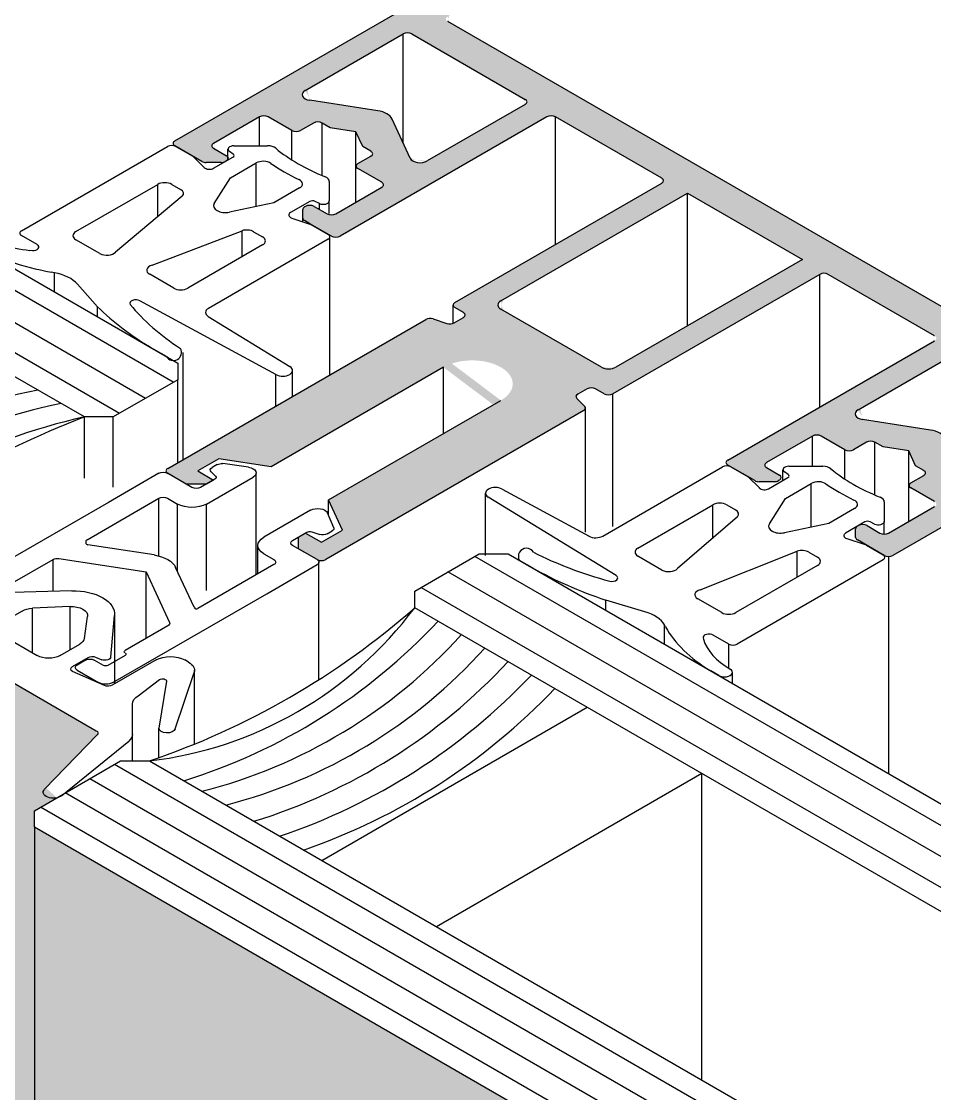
# Model space of a CAD drawing. Extents: x 0 to 1130, y -960 to 577.
# Drawn here: x 545.28 to 562.23, y 181.92 to 201.82 of the extents above; entities that cross this region are included whole.
import ezdxf

# ---------------------------------------------------------------- set-up
doc = ezdxf.new("R2010")
doc.units = 0
doc.header["$LTSCALE"] = 7.5
doc.header["$MEASUREMENT"] = 0
for name, color, linetype in [('FILL', 8, 'CONTINUOUS'), ('FINE', 7, 'CONTINUOUS'), ('GOMMA', 3, 'CONTINUOUS'), ('GROSSA', 4, 'CONTINUOUS'), ('TRATTEGGI', 140, 'CONTINUOUS')]:
    doc.layers.add(name, color=color, linetype=linetype)

msp = doc.modelspace()

# ---------------------------------------------------------------- hatches: boundary and pattern name
at = {"layer": 'FILL'}
h = msp.add_hatch(color=256, dxfattribs=at)
edge = h.paths.add_edge_path()
edge.add_ellipse((576.0439, 215.411), major_axis=(0.377, 0), ratio=0.5773503, start_angle=45, end_angle=135)
edge.add_line((575.7773, 215.5649), (548.1316, 199.6036))
edge.add_ellipse((548.2116, 199.5575), major_axis=(-0.1131, 0), ratio=0.5773503, start_angle=315, end_angle=405)
edge.add_line((548.1316, 199.5113), (548.6317, 199.2226))
edge.add_ellipse((548.7117, 199.2688), major_axis=(-0.1131, 0), ratio=0.5773503, start_angle=45, end_angle=90)
edge.add_line((548.7117, 199.2035), (548.9912, 199.2035))
edge.add_ellipse((548.9912, 199.2688), major_axis=(-0.1131, 0), ratio=0.5773503, start_angle=90, end_angle=135)
edge.add_line((549.0712, 199.2226), (549.0914, 199.2342))
edge.add_ellipse((549.0114, 199.2804), major_axis=(0.1131, 0), ratio=0.5773503, start_angle=315, end_angle=405)
edge.add_line((549.0914, 199.3266), (548.8514, 199.4651))
edge.add_ellipse((548.9314, 199.5113), major_axis=(-0.1131, 0), ratio=0.5773503, start_angle=315, end_angle=405, ccw=False)
edge.add_line((548.8514, 199.5575), (549.7045, 200.05))
edge.add_ellipse((549.7845, 200.0038), major_axis=(-0.1131, 0), ratio=0.5773503, start_angle=225, end_angle=315, ccw=False)
edge.add_line((549.8645, 200.05), (550.3044, 199.796))
edge.add_ellipse((550.3843, 199.8422), major_axis=(-0.1131, 0), ratio=0.5773503, start_angle=45, end_angle=135)
edge.add_line((550.4643, 199.796), (550.7043, 199.9346))
edge.add_ellipse((550.7842, 199.8884), major_axis=(-0.1131, 0), ratio=0.5773503, start_angle=225, end_angle=315, ccw=False)
edge.add_line((550.8642, 199.9346), (551.0151, 199.8474))
edge.add_line((551.0151, 199.8474), (551.492, 199.7737))
edge.add_line((551.492, 199.7737), (551.6197, 199.4984))
edge.add_line((551.6197, 199.4984), (551.7706, 199.4112))
edge.add_ellipse((551.6906, 199.3651), major_axis=(0.1131, 0), ratio=0.5773503, start_angle=315, end_angle=405, ccw=False)
edge.add_line((551.7706, 199.3189), (551.5307, 199.1804))
edge.add_ellipse((551.6107, 199.1342), major_axis=(-0.1131, 0), ratio=0.5773503, start_angle=315, end_angle=405)
edge.add_line((551.5307, 199.088), (551.9706, 198.8341))
edge.add_ellipse((551.8906, 198.7879), major_axis=(0.1131, 0), ratio=0.5773503, start_angle=315, end_angle=405, ccw=False)
edge.add_line((551.9706, 198.7417), (551.1175, 198.2492))
edge.add_ellipse((551.0375, 198.2953), major_axis=(0.1131, 0), ratio=0.5773503, start_angle=225, end_angle=315, ccw=False)
edge.add_line((550.9575, 198.2492), (550.7176, 198.3877))
edge.add_ellipse((550.6376, 198.3415), major_axis=(0.1131, 0), ratio=0.5773503, start_angle=45, end_angle=135)
edge.add_line((550.5576, 198.3877), (550.5374, 198.376))
edge.add_ellipse((550.6174, 198.3299), major_axis=(-0.1131, 0), ratio=0.5773503, start_angle=315, end_angle=360)
edge.add_line((550.5043, 198.3299), (550.5043, 198.1685))
edge.add_ellipse((550.6174, 198.1685), major_axis=(-0.1131, 0), ratio=0.5773503, start_angle=0, end_angle=45)
edge.add_line((550.5374, 198.1223), (550.6376, 198.0645))
edge.add_line((550.6376, 198.0645), (551.0375, 197.8336))
edge.add_ellipse((551.1175, 197.8798), major_axis=(-0.1131, 0), ratio=0.5773503, start_angle=45, end_angle=135)
edge.add_line((551.1975, 197.8336), (555.0364, 200.05))
edge.add_ellipse((555.1164, 200.0038), major_axis=(-0.1131, 0), ratio=0.5773503, start_angle=225, end_angle=315, ccw=False)
edge.add_line((555.1963, 200.05), (557.1691, 198.911))
edge.add_ellipse((557.0892, 198.8648), major_axis=(0.1131, 0), ratio=0.5773503, start_angle=315, end_angle=405, ccw=False)
edge.add_line((557.1691, 198.8187), (553.3302, 196.6023))
edge.add_ellipse((553.4102, 196.5561), major_axis=(-0.1131, 0), ratio=0.5773503, start_angle=315, end_angle=360)
edge.add_ellipse((553.4102, 196.5561), major_axis=(-0.1131, 0), ratio=0.5773503, start_angle=360, end_angle=405)
edge.add_line((553.3302, 196.5099), (553.4901, 196.4176))
edge.add_ellipse((553.4102, 196.3714), major_axis=(0.1131, 0), ratio=0.5773503, start_angle=315, end_angle=405, ccw=False)
edge.add_line((553.4901, 196.3252), (553.2971, 196.2137))
edge.add_line((553.2971, 196.2137), (553.2971, 196.2161))
edge.add_ellipse((553.2373, 196.2716), major_axis=(0.1131, 0), ratio=0.5773503, start_angle=240, end_angle=301.86841, ccw=False)
edge.add_line((553.1808, 196.215), (552.9255, 196.3001))
edge.add_ellipse((552.8689, 196.2436), major_axis=(0.1131, 0), ratio=0.5773503, start_angle=60, end_angle=135)
edge.add_line((552.789, 196.2898), (547.9983, 193.5239))
edge.add_ellipse((548.0783, 193.4777), major_axis=(-0.1131, 0), ratio=0.5773503, start_angle=315, end_angle=360)
edge.add_ellipse((548.0783, 193.4777), major_axis=(-0.1131, 0), ratio=0.5773503, start_angle=360, end_angle=405)
edge.add_line((547.9983, 193.4316), (548.3449, 193.2315))
edge.add_line((548.3449, 193.2315), (548.7181, 193.2315))
edge.add_line((548.7181, 193.2315), (548.8514, 193.3084))
edge.add_line((548.8514, 193.3084), (548.5582, 193.4777))
edge.add_line((548.5582, 193.4777), (548.9506, 193.7043))
edge.add_line((548.9506, 193.7043), (549.9178, 193.5547))
edge.add_line((549.9178, 193.5547), (553.1169, 195.4017))
edge.add_ellipse((553.6501, 195.0939), major_axis=(0.754, 0), ratio=0.5773503, start_angle=315, end_angle=495, ccw=False)
edge.add_line((554.1833, 194.786), (550.9842, 192.939))
edge.add_line((550.9842, 192.939), (551.2433, 192.3806))
edge.add_line((551.2433, 192.3806), (550.8509, 192.154))
edge.add_line((550.8509, 192.154), (550.5576, 192.3233))
edge.add_line((550.5576, 192.3233), (550.4243, 192.2464))
edge.add_line((550.4243, 192.2464), (550.4243, 192.0309))
edge.add_line((550.4243, 192.0309), (550.7709, 191.8308))
edge.add_ellipse((550.8509, 191.877), major_axis=(-0.1131, 0), ratio=0.5773503, start_angle=45, end_angle=135)
edge.add_line((550.9309, 191.8308), (555.7215, 194.5967))
edge.add_ellipse((555.6415, 194.6429), major_axis=(0.1131, 0), ratio=0.5773503, start_angle=315, end_angle=360)
edge.add_ellipse((555.6415, 194.6429), major_axis=(0.1131, 0), ratio=0.5773503, start_angle=360, end_angle=390)
edge.add_line((555.7395, 194.6755), (555.5921, 194.8229))
edge.add_ellipse((555.69, 194.8556), major_axis=(-0.1131, 0), ratio=0.5773503, start_angle=315, end_angle=390, ccw=False)
edge.add_line((555.61, 194.9017), (555.7828, 195.0015))
edge.add_ellipse((555.8628, 194.9553), major_axis=(-0.1131, 0), ratio=0.5773503, start_angle=225, end_angle=315, ccw=False)
edge.add_line((555.9428, 195.0015), (556.1028, 194.9092))
edge.add_ellipse((556.1827, 194.9553), major_axis=(-0.1131, 0), ratio=0.5773503, start_angle=45, end_angle=135)
edge.add_line((556.2627, 194.9092), (560.1017, 197.1256))
edge.add_ellipse((560.1816, 197.0794), major_axis=(-0.1131, 0), ratio=0.5773503, start_angle=225, end_angle=315, ccw=False)
edge.add_line((560.2616, 197.1256), (562.2344, 195.9866))
edge.add_ellipse((562.1544, 195.9404), major_axis=(0.1131, 0), ratio=0.5773503, start_angle=315, end_angle=405, ccw=False)
edge.add_line((562.2344, 195.8942), (558.3955, 193.6778))
edge.add_ellipse((558.4754, 193.6316), major_axis=(-0.1131, 0), ratio=0.5773503, start_angle=315, end_angle=405)
edge.add_line((558.3955, 193.5855), (558.8955, 193.2968))
edge.add_ellipse((558.9755, 193.3429), major_axis=(-0.1131, 0), ratio=0.5773503, start_angle=45, end_angle=90)
edge.add_line((558.9755, 193.2776), (559.255, 193.2776))
edge.add_ellipse((559.255, 193.3429), major_axis=(-0.1131, 0), ratio=0.5773503, start_angle=90, end_angle=135)
edge.add_line((559.335, 193.2968), (559.3552, 193.3084))
edge.add_ellipse((559.2752, 193.3546), major_axis=(0.1131, 0), ratio=0.5773503, start_angle=315, end_angle=405)
edge.add_line((559.3552, 193.4008), (559.1153, 193.5393))
edge.add_ellipse((559.1952, 193.5855), major_axis=(-0.1131, 0), ratio=0.5773503, start_angle=315, end_angle=405, ccw=False)
edge.add_line((559.1153, 193.6316), (559.9684, 194.1242))
edge.add_ellipse((560.0483, 194.078), major_axis=(-0.1131, 0), ratio=0.5773503, start_angle=225, end_angle=315, ccw=False)
edge.add_line((560.1283, 194.1242), (560.5682, 193.8702))
edge.add_ellipse((560.6482, 193.9164), major_axis=(-0.1131, 0), ratio=0.5773503, start_angle=45, end_angle=135)
edge.add_line((560.7281, 193.8702), (560.9681, 194.0087))
edge.add_ellipse((561.0481, 193.9626), major_axis=(-0.1131, 0), ratio=0.5773503, start_angle=225, end_angle=315, ccw=False)
edge.add_line((561.128, 194.0087), (561.2789, 193.9216))
edge.add_line((561.2789, 193.9216), (561.7558, 193.8479))
edge.add_line((561.7558, 193.8479), (561.8836, 193.5725))
edge.add_line((561.8836, 193.5725), (562.0345, 193.4854))
edge.add_ellipse((561.9545, 193.4392), major_axis=(0.1131, 0), ratio=0.5773503, start_angle=315, end_angle=405, ccw=False)
edge.add_line((562.0345, 193.3931), (561.7945, 193.2545))
edge.add_ellipse((561.8745, 193.2084), major_axis=(-0.1131, 0), ratio=0.5773503, start_angle=315, end_angle=405)
edge.add_line((561.7945, 193.1622), (562.2344, 192.9082))
edge.add_ellipse((562.1544, 192.8621), major_axis=(0.1131, 0), ratio=0.5773503, start_angle=315, end_angle=405, ccw=False)
edge.add_line((562.2344, 192.8159), (561.3813, 192.3233))
edge.add_ellipse((561.3013, 192.3695), major_axis=(0.1131, 0), ratio=0.5773503, start_angle=225, end_angle=315, ccw=False)
edge.add_line((561.2213, 192.3233), (560.9814, 192.4619))
edge.add_ellipse((560.9014, 192.4157), major_axis=(0.1131, 0), ratio=0.5773503, start_angle=45, end_angle=135)
edge.add_line((560.8215, 192.4619), (560.8013, 192.4502))
edge.add_ellipse((560.8812, 192.404), major_axis=(-0.1131, 0), ratio=0.5773503, start_angle=315, end_angle=360)
edge.add_line((560.7681, 192.404), (560.7681, 192.2427))
edge.add_ellipse((560.8812, 192.2427), major_axis=(-0.1131, 0), ratio=0.5773503, start_angle=0, end_angle=45)
edge.add_line((560.8013, 192.1965), (561.3013, 191.9078))
edge.add_ellipse((561.3813, 191.9539), major_axis=(-0.1131, 0), ratio=0.5773503, start_angle=45, end_angle=135)
edge.add_line((561.4613, 191.9078), (589.107, 207.869))
edge.add_ellipse((588.8404, 208.0229), major_axis=(0.377, 0), ratio=0.5773503, start_angle=315, end_angle=360)
edge.add_ellipse((588.8404, 208.0229), major_axis=(0.377, 0), ratio=0.5773503, start_angle=360, end_angle=405)
edge.add_line((589.107, 208.1768), (576.3105, 215.5649))
edge = h.paths.add_edge_path(flags=16)
edge.add_ellipse((587.7207, 207.7767), major_axis=(0.1131, 0), ratio=0.5773503, start_angle=315, end_angle=405, ccw=False)
edge.add_line((587.8007, 207.7305), (565.4602, 194.8322))
edge.add_ellipse((565.3802, 194.8784), major_axis=(-0.1131, 0), ratio=0.5773503, start_angle=45, end_angle=135, ccw=False)
edge.add_line((565.3002, 194.8322), (553.1969, 201.8201))
edge.add_ellipse((553.2769, 201.8662), major_axis=(-0.1131, 0), ratio=0.5773503, start_angle=315, end_angle=405, ccw=False)
edge.add_line((553.1969, 201.9124), (575.5374, 214.8107))
edge.add_ellipse((575.6174, 214.7645), major_axis=(0.1131, 0), ratio=0.5773503, start_angle=45, end_angle=135, ccw=False)
edge.add_line((575.6973, 214.8107), (587.8007, 207.8228))
edge = h.paths.add_edge_path(flags=16)
edge.add_ellipse((564.8203, 194.4012), major_axis=(0.1131, 0), ratio=0.5773503, start_angle=315, end_angle=405, ccw=False)
edge.add_line((564.9003, 194.3551), (563.0812, 193.3048))
edge.add_ellipse((562.9479, 193.3817), major_axis=(-0.1885, 0), ratio=0.5773503, start_angle=35.39916, end_angle=135, ccw=False)
edge.add_ellipse((562.9479, 193.3817), major_axis=(-0.1885, 0), ratio=0.5773503, start_angle=15, end_angle=35.39916, ccw=False)
edge.add_line((562.7716, 193.341), (562.4278, 194.0819))
edge.add_ellipse((562.0636, 194.0256), major_axis=(0.377, 0), ratio=0.5773503, start_angle=15, end_angle=75)
edge.add_line((562.1612, 194.2358), (560.8997, 194.431))
edge.add_ellipse((560.9485, 194.5361), major_axis=(-0.1885, 0), ratio=0.5773503, start_angle=315, end_angle=435, ccw=False)
edge.add_line((560.8152, 194.6131), (562.6343, 195.6634))
edge.add_ellipse((562.7143, 195.6172), major_axis=(0.1131, 0), ratio=0.5773503, start_angle=45, end_angle=135, ccw=False)
edge.add_line((562.7942, 195.6634), (564.9003, 194.4474))
edge = h.paths.add_edge_path(flags=16)
edge.add_line((559.7817, 197.4026), (556.316, 195.4017))
edge.add_ellipse((556.1827, 195.4787), major_axis=(-0.1885, 0), ratio=0.5773503, start_angle=45, end_angle=135, ccw=False)
edge.add_line((556.0494, 195.4017), (554.1833, 196.4791))
edge.add_ellipse((554.3166, 196.5561), major_axis=(-0.1885, 0), ratio=0.5773503, start_angle=315, end_angle=405, ccw=False)
edge.add_line((554.1833, 196.633), (557.649, 198.634))
edge.add_line((557.649, 198.634), (559.7817, 197.4026))
edge = h.paths.add_edge_path(flags=16)
edge.add_ellipse((554.5565, 200.3271), major_axis=(0.1131, 0), ratio=0.5773503, start_angle=315, end_angle=405, ccw=False)
edge.add_line((554.6365, 200.2809), (552.8174, 199.2306))
edge.add_ellipse((552.6841, 199.3076), major_axis=(-0.1885, 0), ratio=0.5773503, start_angle=15, end_angle=135, ccw=False)
edge.add_line((552.502, 199.2794), (552.164, 200.0077))
edge.add_ellipse((551.7998, 199.9514), major_axis=(0.377, 0), ratio=0.5773503, start_angle=15, end_angle=75)
edge.add_line((551.8974, 200.1617), (550.6358, 200.3568))
edge.add_ellipse((550.6846, 200.4619), major_axis=(-0.1885, 0), ratio=0.5773503, start_angle=315, end_angle=435, ccw=False)
edge.add_line((550.5513, 200.5389), (552.3705, 201.5892))
edge.add_ellipse((552.4504, 201.543), major_axis=(0.1131, 0), ratio=0.5773503, start_angle=45, end_angle=135, ccw=False)
edge.add_line((552.5304, 201.5892), (554.6365, 200.3732))
h = msp.add_hatch(dxfattribs=at)
h.set_pattern_fill('DOTS', color=253, scale=6, style=0)
h.set_pattern_definition([(0, (204.34086, -6e-13), (0.1875, 0.375), [0, -0.375])])
edge = h.paths.add_edge_path()
edge.add_line((545.5251, 137.3614), (545.5251, 186.8628))
edge.add_line((545.5251, 186.8628), (545.5251, 187.1706))
edge.add_line((545.5251, 187.1706), (545.9406, 187.4105))
edge.add_ellipse((545.8747, 187.5126), major_axis=(-0.1887, 0), ratio=0.5773503, start_angle=-30.45627, end_angle=110.44082, ccw=False)
edge.add_line((545.7121, 187.5678), (546.688, 188.5761))
edge.add_line((546.688, 188.5761), (546.6704, 188.6554))
edge.add_line((546.6704, 188.6554), (542.5173, 191.0532))
edge.add_ellipse((542.4373, 191.007), major_axis=(0.1132, 0), ratio=0.5773503, start_angle=45, end_angle=120.45627)
edge.add_line((542.3799, 191.0633), (540.6336, 190.4999))
edge.add_ellipse((540.5379, 190.5938), major_axis=(-0.2363, 0.0207), ratio=0.3991531, start_angle=-3.29482, end_angle=115.8708, ccw=False)
edge.add_line((540.3025, 190.6199), (539.9266, 190.4029))
edge.add_line((539.9266, 190.4029), (539.9266, 140.1868))
edge.add_line((539.9266, 140.1868), (539.3934, 140.1868))
edge.add_line((539.3934, 140.1868), (500.4586, 162.6708))
edge.add_line((500.4586, 162.6708), (500.4586, 160.0005))
edge.add_ellipse((500.3785, 159.9981), major_axis=(0.0566, 0.098), ratio=0.5773503, start_angle=239.54373, end_angle=315, ccw=False)
edge.add_line((500.3986, 159.9203), (499.0375, 158.6896))
edge.add_ellipse((499.071, 158.5599), major_axis=(0.0943, 0.1634), ratio=0.5773503, start_angle=59.54373, end_angle=180)
edge.add_line((498.9767, 158.3964), (540.3493, 134.51))
edge.add_line((540.3493, 134.51), (540.3493, 78.8745))
edge.add_ellipse((540.538, 78.8745), major_axis=(0.1887, 0), ratio=0.5773503, start_angle=180, end_angle=300.45627)
edge.add_line((540.6336, 78.7806), (542.4275, 79.3594))
edge.add_ellipse((542.4373, 79.2877), major_axis=(-0.1132, 0), ratio=0.5773503, start_angle=225, end_angle=300.45627, ccw=False)
edge.add_line((542.5174, 79.3339), (545.5251, 77.5974))
edge.add_line((545.5251, 77.5974), (545.5251, 130.2812))
edge.add_line((545.5251, 130.2812), (545.7917, 130.743))
edge.add_line((545.7917, 130.743), (546.3328, 131.0554))
edge.add_line((546.3328, 131.0554), (587.8748, 107.0711))
edge.add_ellipse((587.9691, 107.2345), major_axis=(0.0943, 0.1634), ratio=0.5773503, start_angle=59.54373, end_angle=180, ccw=False)
edge.add_line((587.9356, 107.3643), (589.2967, 108.5949))
edge.add_ellipse((589.2766, 108.6728), major_axis=(0.0566, 0.098), ratio=0.5773503, start_angle=239.54373, end_angle=315)
edge.add_line((589.3567, 108.719), (589.3567, 113.5146))
edge.add_ellipse((589.2766, 113.4684), major_axis=(0.0566, 0.098), ratio=0.5773503, start_angle=-45, end_angle=30.45627)
edge.add_line((589.2967, 113.5694), (587.8993, 113.2193))
edge.add_line((587.8993, 113.2193), (587.6415, 113.3681))
edge.add_line((587.6415, 113.3681), (587.3621, 113.2068))
edge.add_line((587.3621, 113.2068), (587.0955, 113.3607))
edge.add_line((587.0955, 113.3607), (545.5251, 137.3614))
msp.add_hatch(color=51, dxfattribs=at).paths.add_polyline_path([(587.0955, 162.8621), (545.5251, 186.8628), (545.5251, 137.3614), (587.0955, 113.3607)])

# ---------------------------------------------------------------- linework, layer by layer
at = {"layer": 'FINE'}
for centre, radius, start, end in [((547.3421, 185.839), 9.3064, 100.87661, 136.8902), ((548.0263, 184.8841), 10.0466, 101.52521, 135.02733), ((549.0286, 183.0374), 11.7273, 102.69129, 131.64056), ((553.2426, 177.0287), 18.7242, 111.26361, 128.73639), ((542.985, 201.8755), 14.5521, 288.72986, 311.27014), ((546.8093, 195.2517), 7.2077, 276.76052, 323.23948), ((545.0732, 198.1037), 10.867, 287.25193, 316.96872), ((546.2186, 196.9728), 9.7465, 284.34968, 317.89625), ((546.6661, 196.6787), 9.7063, 284.36856, 318.03245), ((546.4264, 197.2581), 10.7623, 287.1409, 317.14422), ((546.4147, 197.5641), 11.4671, 288.62446, 316.61915), ((546.6878, 197.5218), 11.7261, 289.08638, 316.41792)]:
    msp.add_arc(centre, radius, start, end, dxfattribs=at)
at = {"layer": 'GOMMA'}
for p, q in [((545.2831, 197.9343), (547.9946, 199.4998)), ((548.1503, 199.4998), (548.462, 199.3198)), ((549.117, 199.249), (549.117, 199.4477)), ((549.2125, 199.3589), (549.1427, 199.4069)), ((549.227, 199.5113), (549.854, 199.5113)), ((548.4795, 199.3066), (548.6776, 199.1085)), ((548.8508, 199.0953), (549.2082, 199.3017)), ((549.1621, 198.9156), (549.6424, 199.1929)), ((549.6424, 198.3832), (549.6424, 199.1929)), ((548.8633, 198.4417), (549.1621, 198.9156)), ((550.9981, 198.8507), (550.9981, 198.4888)), ((546.2937, 197.9186), (547.813, 198.7958)), ((547.813, 198.1928), (547.813, 198.7958)), ((548.0725, 198.7958), (548.2374, 198.7005)), ((550.4467, 198.7286), (549.9664, 198.4513)), ((548.27, 198.5762), (547.0315, 197.5369)), ((549.9664, 198.4513), (549.1455, 198.2788)), ((550.6351, 198.4779), (550.2777, 198.2715)), ((550.8173, 198.4401), (550.7341, 198.4804)), ((550.8173, 198.3294), (550.8173, 198.4401)), ((550.9981, 198.2566), (550.9981, 198.4888)), ((550.3005, 198.1716), (550.6562, 198.053)), ((550.6562, 198.053), (550.9782, 197.8671)), ((545.5729, 197.6771), (545.2831, 197.8444)), ((547.7081, 197.2961), (549.3786, 197.9362)), ((549.3786, 197.4529), (549.3786, 197.9362)), ((549.5939, 197.9174), (549.7588, 197.8222)), ((551.0104, 195.2629), (551.0104, 197.8222)), ((546.7396, 197.5114), (546.2937, 197.7688)), ((549.7588, 197.6724), (548.3692, 196.8701)), ((550.9782, 197.7772), (548.7544, 196.4934)), ((545.4376, 197.5716), (545.4855, 197.5689)), ((545.8963, 197.1548), (545.8323, 197.167)), ((545.8963, 196.8055), (545.8963, 197.1548)), ((548.1098, 196.8701), (547.6639, 197.1275)), ((546.6957, 196.5253), (546.3231, 196.9445)), ((550.0077, 195.2651), (547.4824, 196.6362)), ((546.6957, 196.344), (546.6957, 196.5253)), ((548.7505, 196.3459), (550.267, 195.4148)), ((547.9741, 195.6004), (547.7343, 195.7388)), ((548.2872, 193.6907), (548.2872, 195.6753)), ((550.0077, 194.684), (550.0077, 195.2651)), ((550.3168, 194.8625), (550.3168, 195.3423)), ((556.0748, 192.2677), (558.2985, 193.5516)), ((558.4541, 193.5516), (558.7761, 193.3657)), ((559.4208, 193.3009), (559.4208, 193.4996)), ((559.5163, 193.4107), (559.4466, 193.4587)), ((559.5309, 193.5631), (560.1578, 193.5631)), ((558.7761, 193.3657), (558.9815, 193.1603)), ((559.1546, 193.1472), (559.512, 193.3535)), ((559.4659, 192.9674), (559.9463, 193.2447)), ((559.9463, 192.435), (559.9463, 193.2447)), ((553.8976, 191.9086), (553.8976, 193.0638)), ((554.2067, 193.141), (555.8194, 192.2654)), ((556.3221, 191.5333), (553.9474, 192.9913)), ((556.7273, 192.0453), (558.1169, 192.8476)), ((558.1169, 192.2306), (558.1169, 192.8476)), ((558.3763, 192.8476), (558.5412, 192.7524)), ((559.1672, 192.4935), (559.4659, 192.9674)), ((561.3019, 192.9026), (561.3019, 192.5406)), ((560.7505, 192.7804), (560.2702, 192.5031)), ((558.5738, 192.6281), (557.4651, 191.6636)), ((560.2702, 192.5031), (559.4493, 192.3306)), ((560.9389, 192.5297), (560.5815, 192.3233)), ((561.1211, 192.4919), (561.038, 192.5322)), ((561.3019, 192.3085), (561.3019, 192.5406)), ((560.6043, 192.2234), (560.9475, 192.109)), ((560.9703, 192.0989), (561.282, 191.9189)), ((557.1731, 191.6381), (556.7273, 191.8955)), ((557.8822, 191.273), (559.6824, 191.988)), ((559.6824, 191.5047), (559.6824, 191.988)), ((559.8977, 191.9692), (560.0626, 191.874)), ((554.7678, 191.6787), (554.5281, 191.8172)), ((560.0626, 191.7242), (558.5433, 190.847)), ((561.282, 191.8291), (558.5705, 190.2636)), ((556.1301, 190.8978), (556.1301, 191.0791)), ((556.8562, 190.864), (556.1301, 191.0791)), ((558.2839, 190.847), (557.838, 191.1044)), ((557.2205, 190.2682), (557.2205, 190.6176)), ((557.2416, 190.5806), (557.2205, 190.6176)), ((557.9376, 190.3804), (557.9423, 190.3527)), ((558.4148, 190.2636), (558.125, 190.4309)), ((558.4148, 189.8134), (558.4148, 190.2636)), ((558.2324, 189.6784), (558.0796, 189.7668)), ((558.483, 189.5393), (558.483, 189.7383))]:
    msp.add_line(p, q, dxfattribs=at).dxf.unprotected_set("ltscale", 0)
at = {"layer": 'GOMMA', "extrusion": (5.55112e-17, 0.816497, 0.57735)}
for p, q in [((547.8357, 193.433), (546.901, 192.8934)), ((548.4494, 193.1711), (547.9958, 193.433)), ((548.8035, 193.4611), (548.8874, 193.3773)), ((548.9163, 193.5948), (548.8215, 193.54)), ((549.4989, 193.546), (549.0229, 193.6121)), ((549.6387, 191.5469), (549.6387, 193.4407)), ((548.8754, 193.3247), (548.6095, 193.1711)), ((548.7162, 192.863), (549.5835, 193.3637)), ((546.901, 192.8934), (544.0466, 191.2454)), ((546.5006, 192.2), (547.8357, 192.9709)), ((547.8357, 191.8986), (547.8357, 192.9709)), ((547.9958, 192.9709), (548.1826, 192.863)), ((548.1826, 191.607), (548.1826, 192.863)), ((548.7162, 191.2578), (548.7162, 192.863)), ((550.6508, 192.7475), (549.7836, 192.2468)), ((551.0811, 192.4238), (550.9665, 192.6986)), ((550.3173, 192.1851), (550.5832, 192.3387)), ((550.6743, 192.3456), (550.8196, 192.2972)), ((550.9562, 192.3076), (551.051, 192.3623)), ((547.7455, 191.9174), (546.5179, 192.1073)), ((549.6731, 191.5667), (549.6731, 192.0927)), ((550.7709, 191.8308), (550.3173, 192.0927)), ((545.0739, 191.3763), (545.8692, 191.8355)), ((545.8692, 191.2408), (545.8692, 191.8355)), ((545.9785, 191.8524), (547.599, 191.6017)), ((549.7836, 191.9387), (549.9704, 191.8308)), ((548.4893, 190.9461), (548.1458, 191.6863)), ((549.9704, 191.7384), (548.5596, 190.9239)), ((549.8362, 191.1987), (550.7709, 191.7384)), ((550.8041, 189.6022), (550.8041, 191.7846)), ((547.599, 191.6017), (548.0332, 190.6662)), ((547.599, 190.3692), (547.599, 191.6017)), ((546.2212, 191.2512), (544.8854, 191.2118)), ((542.5173, 191.0532), (546.6704, 188.6554)), ((546.9818, 189.5507), (549.8362, 191.1987)), ((545.2978, 190.8769), (544.9353, 190.6676)), ((546.1853, 190.9614), (545.4859, 190.9274)), ((545.4859, 190.1033), (545.4859, 190.9274)), ((546.1853, 190.1568), (546.1853, 190.9614)), ((546.4525, 190.3693), (546.5115, 190.7731)), ((546.9452, 190.0226), (547.0135, 190.7938)), ((547.0144, 189.5263), (547.0144, 190.8161)), ((548.0039, 190.603), (547.2086, 190.1439)), ((544.9353, 190.4211), (545.5757, 190.0514)), ((546.0026, 190.0514), (546.3651, 190.2607)), ((547.2086, 190.0514), (546.8884, 189.8666)), ((546.2322, 189.845), (546.5229, 190.0128)), ((546.4748, 189.9667), (546.3147, 189.8743)), ((546.8083, 189.8666), (546.6349, 189.9667)), ((546.6596, 190.0232), (546.7758, 189.9715)), ((547.7813, 189.9691), (546.9705, 189.501)), ((548.3861, 189.9281), (548.315, 189.9691)), ((546.8222, 189.495), (546.2322, 189.7526)), ((546.3147, 189.7818), (546.715, 189.5507)), ((548.1364, 188.6886), (548.4915, 189.7384)), ((548.4966, 188.4091), (548.4966, 189.774)), ((547.4523, 189.3034), (547.8471, 189.6067)), ((547.9758, 189.5735), (547.8362, 188.7038)), ((547.3418, 188.5863), (547.3418, 189.1493)), ((547.8361, 188.1583), (547.8361, 188.7014)), ((546.688, 188.5761), (545.7121, 187.5678)), ((546.0303, 187.4509), (547.2755, 188.463)), ((547.3418, 188.0958), (547.3418, 188.5863))]:
    msp.add_line(p, q, dxfattribs=at)
at = {"layer": 'GOMMA'}
for centre, start, end in [((546.5256, 192.1567), 120, 261.20602), ((548.5346, 190.9672), 204.89609, 300)]:
    msp.add_arc(centre, 0.05, start, end, dxfattribs=at)
for centre, major_axis, ratio, start_param, end_param in [((548.0725, 199.4548), (-0.1101, 0), 0.5773503, 3.9269908, 5.4977871), ((549.227, 199.4477), (-0.1101, 0), 0.5773503, -1.5707963, 0.6981317), ((549.854, 199.4054), (0.1834, 0), 0.5773503, 0.6081429, 1.5707963), ((553.0157, 200.6761), (-3.669, 0), 0.5773503, 0.6081429, 0.9626535), ((548.3842, 199.2749), (-0.1101, 0), 0.5773503, 3.6651914, 3.9269908), ((549.1563, 199.3316), (0.0734, 0), 0.5773503, -0.7853982, 0.6981317), ((549.7722, 199.118), (0.1834, 0), 0.5773503, 0.6947865, 2.3561945), ((548.773, 199.1403), (0.1101, 0), 0.5773503, 3.6651914, 5.4977871), ((553.0426, 200.6917), (4.0739, 0), 0.5773503, 3.8363791, 4.0176025), ((547.9428, 198.7209), (-0.1834, 0), 0.5773503, 3.9269908, 5.4977871), ((550.317, 198.8035), (0.1834, 0), 0.5773503, -0.7853982, 0.8760099), ((550.8147, 198.8507), (0.1834, 0), 0.5773503, 0, 0.9626535), ((548.1077, 198.6257), (0.1834, 0), 0.5773503, -0.4853719, 0.7853982), ((549.0702, 198.3982), (-0.2201, 0), 0.5773503, -0.3490659, 1.9198622), ((550.687, 198.4479), (0.0734, 0), 0.5773503, 0.8726646, 2.3561945), ((550.888, 198.4888), (-0.1101, 0), 0.5773503, 0.8726646, 3.1415927), ((550.3555, 198.2266), (0.1101, 0), 0.5773503, 2.3561945, 4.1887902), ((545.774, 198.6249), (1.8553, 0), 0.5773503, 3.938369, 4.5300197), ((545.361, 197.8893), (-0.1101, 0), 0.5773503, -0.7853982, 0.7853982), ((546.4234, 197.8437), (0.1834, 0), 0.5773503, 2.3561945, 3.9269908), ((549.4642, 197.8425), (0.1834, 0), 0.5773503, 0.7853982, 2.0561682), ((549.6291, 197.7473), (0.1834, 0), 0.5773503, -0.7853982, 0.7853982), ((550.9003, 197.8222), (-0.1101, 0), 0.5773503, 2.3561945, 3.9269908), ((546.9523, 199.1812), (-3.6641, 0), 0.5773503, 0.8087545, 1.2601308), ((545.4951, 197.6322), (0.1101, 0), 0.5773503, 4.6247679, 7.0685835), ((546.8693, 197.5863), (-0.1834, 0), 0.5773503, 0.7853982, 2.6562208), ((547.7936, 197.2024), (-0.1834, 0), 0.5773503, -1.0854245, 0.7853982), ((545.6696, 196.7519), (0.7338, 0), 0.5773503, 0.4719835, 1.2566371), ((548.2395, 196.945), (-0.1834, 0), 0.5773503, 0.7853982, 2.3561945), ((547.407, 196.5899), (0.1101, 0), 0.5773503, 0.8161214, 3.4906585), ((552.8117, 198.5956), (-7.0897, 0), 0.5773503, 0.5302769, 0.7724919), ((552.7173, 198.0345), (-5.9799, 0), 0.5773503, 0.4386654, 0.7230209), ((548.8841, 196.4185), (0.1834, 0), 0.5773503, 2.3561945, 3.8962676), ((548.1038, 195.6753), (0.1059, 0.1059), 1, 2.8797933, 6.0213859), ((550.1334, 195.3423), (0.1834, 0), 0.5773503, 3.9577141, 7.0378602), ((558.3763, 193.5067), (0.1101, 0), 0.5773503, 0.7853982, 2.3561945), ((559.5309, 193.4996), (-0.1101, 0), 0.5773503, -1.5707963, 0.6981317), ((560.1578, 193.4572), (-0.1834, 0), 0.5773503, 3.7497355, 4.712389), ((563.3196, 194.728), (-3.669, 0), 0.5773503, 0.6081429, 0.9626535), ((559.4601, 193.3835), (0.0734, 0), 0.5773503, -0.7853982, 0.6981317), ((560.076, 193.1698), (-0.1834, 0), 0.5773503, 3.8363791, 5.4977871), ((563.3465, 194.7435), (4.0739, 0), 0.5773503, 3.8363791, 4.0176025), ((554.081, 193.0638), (0.1834, 0), 0.5773503, 0.8161214, 3.8962676), ((559.0768, 193.1921), (-0.1101, 0), 0.5773503, 0.5235988, 2.3561945), ((558.2466, 192.7727), (-0.1834, 0), 0.5773503, 3.9269908, 5.4977871), ((560.6208, 192.8553), (0.1834, 0), 0.5773503, -0.7853982, 0.8760099), ((561.1185, 192.9026), (0.1834, 0), 0.5773503, 0, 0.9626535), ((558.4115, 192.6775), (0.1834, 0), 0.5773503, -0.4853719, 0.7853982), ((559.374, 192.45), (-0.2201, 0), 0.5773503, -0.3490659, 1.9198622), ((560.9908, 192.4997), (-0.0734, 0), 0.5773503, 4.0142573, 5.4977871), ((561.1919, 192.5406), (-0.1101, 0), 0.5773503, 0.8726646, 3.1415927), ((555.945, 192.3426), (-0.1834, 0), 0.5773503, 0.8161214, 2.3561945), ((560.6594, 192.2784), (-0.1101, 0), 0.5773503, -0.7853982, 1.0471976), ((554.6578, 191.8921), (0.1059, 0.1059), 1, 6.0213859, 9.1629786), ((556.857, 191.9704), (0.1834, 0), 0.5773503, 2.3561945, 3.9269908), ((560.8925, 192.0539), (-0.1101, 0), 0.5773503, 3.9269908, 4.1887902), ((558.7441, 194.5557), (5.9799, 0), 0.5773503, 3.9893681, 4.2737236), ((559.768, 191.8943), (0.1834, 0), 0.5773503, 0.7853982, 2.0561682), ((559.9329, 191.7991), (0.1834, 0), 0.5773503, -0.7853982, 0.7853982), ((561.2042, 191.874), (-0.1101, 0), 0.5773503, 2.3561945, 3.9269908), ((559.7159, 194.6102), (7.0897, 0), 0.5773503, 3.9398971, 4.1821121), ((557.3028, 191.713), (-0.1834, 0), 0.5773503, 0.7853982, 2.6562208), ((556.2419, 191.4898), (0.1101, 0), 0.5773503, 4.3633231, 7.0378602), ((557.9678, 191.1793), (-0.1834, 0), 0.5773503, -1.0854245, 0.7853982), ((556.5226, 190.4867), (-0.7338, 0), 0.5773503, 3.4557519, 4.2404055), ((558.4136, 190.9219), (-0.1834, 0), 0.5773503, 0.7853982, 2.3561945), ((560.7303, 191.2273), (3.6641, 0), 0.5773503, 3.4522582, 3.9036345), ((558.0472, 190.3859), (-0.1101, 0), 0.5773503, 3.9269908, 6.3708064), ((559.7668, 190.547), (1.8553, 0), 0.5773503, 3.323962, 3.9156127), ((558.4927, 190.3085), (0.1101, 0), 0.5773503, 3.9269908, 5.4977871), ((558.3363, 189.7383), (-0.1468, 0), 0.5773503, 0.7848748, 3.9269908)]:
    msp.add_ellipse(centre, major_axis=major_axis, ratio=ratio, start_param=start_param, end_param=end_param, dxfattribs=at).dxf.unprotected_set("ltscale", 0)
at = {"layer": 'GOMMA', "extrusion": (5.24272e-17, 1.66533e-16, -1)}
msp.add_ellipse((547.9157, 193.3868), major_axis=(0.1132, 0), ratio=0.5773503, start_param=3.9269908, end_param=5.4977871, dxfattribs=at)
at = {"layer": 'GOMMA', "extrusion": (2.88033e-17, 2.22045e-16, -1)}
msp.add_ellipse((548.9016, 193.4938), major_axis=(-0.1132, 0), ratio=0.5773503, start_param=-0.5235988, end_param=0.7853982, dxfattribs=at)
at = {"layer": 'GOMMA', "extrusion": (-8.2219e-17, 2.22045e-16, -1)}
msp.add_ellipse((548.9964, 193.5485), major_axis=(-0.1132, 0), ratio=0.5773503, start_param=0.7853982, end_param=1.806947, dxfattribs=at)
at = {"layer": 'GOMMA', "extrusion": (1.84889e-32, 1.66533e-16, -1)}
for centre, major_axis, start_param, end_param in [((549.4501, 193.4407), (0.1887, 0), -1.3089969, 0.7853982), ((548.5295, 193.2173), (-0.1132, 0), 3.9269908, 5.4977871), ((547.9157, 192.9246), (-0.1132, 0), 0.7853982, 2.3561945), ((550.0504, 192.0927), (0.3774, 0), 2.3561945, 3.9269908), ((550.3973, 192.1389), (0.1132, 0), 2.3561945, 3.9269908), ((549.8903, 191.7846), (0.1132, 0), -0.7853982, 0.7853982), ((545.7892, 190.1746), (-0.3019, 0), 3.9269908, 5.4977871), ((546.3947, 189.828), (-0.1132, 0), -0.7853982, 0.7853982), ((546.8484, 189.8897), (-0.0566, 0), 3.9269908, 5.4977871), ((548.0482, 189.815), (0.3774, 0), 3.9269908, 5.4977871), ((546.8484, 189.6278), (0.1887, 0), 0.7853982, 2.3561945)]:
    msp.add_ellipse(centre, major_axis=major_axis, ratio=0.5773503, start_param=start_param, end_param=end_param, dxfattribs=at)
at = {"layer": 'GOMMA', "extrusion": (5.00772e-18, 2.22045e-16, -1)}
msp.add_ellipse((548.8221, 193.3555), major_axis=(0.0755, 0), ratio=0.5773503, start_param=-0.5235988, end_param=0.7853982, dxfattribs=at)
at = {"layer": 'GOMMA', "extrusion": (7.40149e-17, 1.66533e-16, -1)}
msp.add_ellipse((548.4494, 193.0171), major_axis=(0.3774, 0), ratio=0.5773503, start_param=0.7853982, end_param=2.3561945, dxfattribs=at)
at = {"layer": 'GOMMA', "extrusion": (5.55112e-17, 1.66533e-16, -1)}
msp.add_ellipse((550.7843, 192.6704), major_axis=(-0.1887, 0), ratio=0.5773503, start_param=0.7853982, end_param=2.8797933, dxfattribs=at)
at = {"layer": 'GOMMA', "extrusion": (1.00154e-17, 1.66533e-16, -1)}
msp.add_ellipse((550.6366, 192.3079), major_axis=(0.0755, 0), ratio=0.5773503, start_param=3.9269908, end_param=5.2359878, dxfattribs=at)
at = {"layer": 'GOMMA', "extrusion": (-1.33539e-17, 2.22045e-16, -1)}
msp.add_ellipse((550.8762, 192.3538), major_axis=(-0.1132, 0), ratio=0.5773503, start_param=3.9269908, end_param=5.2359878, dxfattribs=at)
at = {"layer": 'GOMMA', "extrusion": (-8.43145e-17, 2.22045e-16, -1)}
msp.add_ellipse((550.971, 192.4085), major_axis=(-0.1132, 0), ratio=0.5773503, start_param=2.9054419, end_param=3.9269908, dxfattribs=at)
at = {"layer": 'GOMMA', "extrusion": (8.2219e-17, 2.22045e-16, -1)}
msp.add_ellipse((545.9492, 191.7893), major_axis=(0.1132, 0), ratio=0.5773503, start_param=3.9269908, end_param=4.9741884, dxfattribs=at)
at = {"layer": 'GOMMA', "extrusion": (-1.53755e-16, 1.66533e-16, -1)}
msp.add_ellipse((547.599, 191.6017), major_axis=(0.5661, 0), ratio=0.5773503, start_param=-1.3089969, end_param=-0.2617994, dxfattribs=at)
at = {"layer": 'GOMMA', "extrusion": (-5.24272e-17, 2.22045e-16, -1)}
msp.add_ellipse((550.6909, 191.7846), major_axis=(0.1132, 0), ratio=0.5773503, start_param=-0.7853982, end_param=0.7853982, dxfattribs=at)
at = {"layer": 'GOMMA', "extrusion": (9.61481e-17, 1.66533e-16, -1)}
msp.add_ellipse((546.2597, 190.8161), major_axis=(-0.7547, 0), ratio=0.5773503, start_param=1.5197439, end_param=3.192645, dxfattribs=at)
at = {"layer": 'GOMMA', "extrusion": (4.58143e-18, 2.22045e-16, -1)}
msp.add_ellipse((545.5112, 190.7537), major_axis=(0.3019, 0), ratio=0.5773503, start_param=3.9269908, end_param=4.6282539, dxfattribs=at)
at = {"layer": 'GOMMA', "extrusion": (-1.04736e-16, 2.22045e-16, -1)}
msp.add_ellipse((546.2106, 190.7877), major_axis=(0.3019, 0), ratio=0.5773503, start_param=4.6282539, end_param=6.3673203, dxfattribs=at)
at = {"layer": 'GOMMA', "extrusion": (1.11022e-16, 1.66533e-16, -1)}
msp.add_ellipse((547.9238, 190.6492), major_axis=(0.1132, 0), ratio=0.5773503, start_param=-0.2617994, end_param=0.7853982, dxfattribs=at)
at = {"layer": 'GOMMA', "extrusion": (4.00617e-17, 2.22045e-16, -1)}
msp.add_ellipse((546.1517, 190.3839), major_axis=(0.3019, 0), ratio=0.5773503, start_param=0.084135, end_param=0.7853982, dxfattribs=at)
at = {"layer": 'GOMMA', "extrusion": (-2.77556e-17, 2.22045e-16, -1)}
msp.add_ellipse((547.2486, 190.1208), major_axis=(-0.0566, 0), ratio=0.5773503, start_param=-0.7853982, end_param=0.7853982, dxfattribs=at)
at = {"layer": 'GOMMA', "extrusion": (-1.85037e-17, 2.22045e-16, -1)}
msp.add_ellipse((547.1686, 190.0745), major_axis=(0.0566, 0), ratio=0.5773503, start_param=-0.7853982, end_param=0.7853982, dxfattribs=at)
at = {"layer": 'GOMMA', "extrusion": (6.16791e-18, 2.22045e-16, -1)}
msp.add_ellipse((546.3123, 189.7988), major_axis=(0.1132, 0), ratio=0.5773503, start_param=2.3561945, end_param=3.9269908, dxfattribs=at)
at = {"layer": 'GOMMA', "extrusion": (-1.23358e-17, 2.22045e-16, -1)}
msp.add_ellipse((546.5549, 189.9205), major_axis=(0.1132, 0), ratio=0.5773503, start_param=3.9269908, end_param=5.4977871, dxfattribs=at)
at = {"layer": 'GOMMA', "extrusion": (8.77247e-18, 1.66533e-16, -1)}
msp.add_ellipse((546.6029, 189.9666), major_axis=(0.1132, 0), ratio=0.5773503, start_param=3.9269908, end_param=5.2359878, dxfattribs=at)
at = {"layer": 'GOMMA', "extrusion": (-1.08927e-16, 1.11022e-16, -1)}
msp.add_ellipse((546.8324, 190.0281), major_axis=(-0.1132, 0), ratio=0.5773503, start_param=3.2257277, end_param=5.2359878, dxfattribs=at)
at = {"layer": 'GOMMA', "extrusion": (7.43708e-18, 1.66533e-16, -1)}
msp.add_ellipse((548.1192, 189.774), major_axis=(-0.3774, 0), ratio=0.5773503, start_param=2.3561945, end_param=3.3055985, dxfattribs=at)
at = {"layer": 'GOMMA', "extrusion": (-2.67078e-17, 2.22045e-16, -1)}
msp.add_ellipse((546.8904, 189.5472), major_axis=(0.1132, 0), ratio=0.5773503, start_param=0.7853982, end_param=2.2181885, dxfattribs=at)
at = {"layer": 'GOMMA', "extrusion": (6.00926e-17, 2.22045e-16, -1)}
msp.add_ellipse((547.9004, 189.5759), major_axis=(0.0755, 0), ratio=0.5773503, start_param=3.9269908, end_param=6.3386721, dxfattribs=at)
at = {"layer": 'GOMMA', "extrusion": (7.15358e-17, 1.66533e-16, -1)}
msp.add_ellipse((547.7192, 189.1493), major_axis=(0.3774, 0), ratio=0.5773503, start_param=3.1415927, end_param=3.9269908, dxfattribs=at)
at = {"layer": 'GOMMA', "extrusion": (-6.21881e-17, 2.22045e-16, -1)}
msp.add_ellipse((546.5904, 188.6092), major_axis=(-0.1132, 0), ratio=0.5773503, start_param=2.3561945, end_param=3.6731548, dxfattribs=at)
at = {"layer": 'GOMMA', "extrusion": (5.05034e-17, 2.22045e-16, -1)}
msp.add_ellipse((547.9871, 188.7014), major_axis=(0.1509, 0), ratio=0.5773503, start_param=0.1473578, end_param=3.1697075, dxfattribs=at)
at = {"layer": 'GOMMA', "extrusion": (5.55112e-17, 1.11022e-16, -1)}
msp.add_ellipse((546.9644, 188.5863), major_axis=(0.3774, 0), ratio=0.5773503, start_param=0, end_param=0.6016317, dxfattribs=at)
at = {"layer": 'GOMMA', "extrusion": (6.40988e-17, 1.66533e-16, -1)}
msp.add_ellipse((545.8747, 187.5126), major_axis=(-0.1887, 0), ratio=0.5773503, start_param=3.7432244, end_param=6.8147475, dxfattribs=at)
at = {"layer": 'GROSSA'}
for p, q in [((548.1316, 199.6036), (575.7773, 215.5649)), ((589.107, 207.869), (561.4613, 191.9078)), ((565.3002, 194.8322), (553.1969, 201.8201)), ((550.5513, 200.5389), (552.3705, 201.5892)), ((552.3705, 199.5628), (552.3705, 201.5892)), ((552.5304, 201.5892), (554.6365, 200.3732)), ((551.8974, 200.1617), (550.6358, 200.3568)), ((554.6365, 200.2809), (552.8174, 199.2306)), ((549.7045, 200.05), (548.8514, 199.5575)), ((549.7045, 199.5113), (549.7045, 200.05)), ((550.3044, 199.796), (549.8645, 200.05)), ((555.0364, 200.05), (551.1975, 197.8336)), ((552.502, 199.2794), (552.164, 200.0077)), ((555.1963, 197.6797), (555.1963, 200.05)), ((557.1691, 198.911), (555.1963, 200.05)), ((550.3044, 199.249), (550.3044, 199.796)), ((550.7043, 199.9346), (550.4643, 199.796)), ((551.0151, 199.8474), (550.8642, 199.9346)), ((550.8642, 198.9603), (550.8642, 199.9346)), ((551.492, 199.7737), (551.0151, 199.8474)), ((551.6197, 199.4984), (551.492, 199.7737)), ((551.492, 198.4654), (551.492, 199.7737)), ((548.6317, 199.2226), (548.1316, 199.5113)), ((548.8514, 199.4651), (549.0914, 199.3266)), ((551.7706, 199.4112), (551.6197, 199.4984)), ((548.9912, 199.2035), (548.7117, 199.2035)), ((549.0914, 199.2342), (549.0712, 199.2226)), ((551.5307, 199.1804), (551.7706, 199.3189)), ((551.9706, 198.8341), (551.5307, 199.088)), ((553.3302, 196.6023), (557.1691, 198.8187)), ((551.1175, 198.2492), (551.9706, 198.7417)), ((554.1833, 196.633), (557.649, 198.634)), ((557.649, 198.634), (559.7817, 197.4026)), ((557.649, 196.1713), (557.649, 198.634)), ((550.5043, 198.1685), (550.5043, 198.3299)), ((550.5576, 198.3877), (550.5374, 198.376)), ((550.7176, 198.3877), (550.9575, 198.2492)), ((550.5043, 198.1089), (550.5043, 198.1685)), ((550.6376, 198.0645), (550.5374, 198.1223)), ((551.0375, 197.8336), (550.6376, 198.0645)), ((559.7817, 197.4026), (556.316, 195.4017)), ((560.1017, 197.1256), (556.2627, 194.9092)), ((560.1017, 194.6629), (560.1017, 197.1256)), ((562.2344, 195.9866), (560.2616, 197.1256)), ((553.2971, 196.2161), (553.2971, 196.5561)), ((553.4901, 196.4176), (553.3302, 196.5099)), ((556.0494, 195.4017), (554.1833, 196.4791)), ((547.9983, 193.5239), (552.789, 196.2898)), ((552.9255, 196.3001), (553.1808, 196.215)), ((553.3173, 196.2254), (553.4901, 196.3252)), ((558.3955, 193.6778), (562.2344, 195.8942)), ((560.8152, 194.6131), (562.6343, 195.6634)), ((553.1169, 195.4017), (549.9178, 193.5547)), ((553.1169, 194.1704), (553.1169, 195.4017)), ((555.5921, 194.8229), (555.7395, 194.6755)), ((555.7828, 195.0015), (555.61, 194.9017)), ((556.1028, 194.9092), (555.9428, 195.0015)), ((556.2627, 192.4465), (556.2627, 194.9092)), ((550.9842, 192.939), (554.1833, 194.786)), ((555.7546, 192.3427), (555.7546, 194.6429)), ((555.7215, 194.5967), (550.9309, 191.8308)), ((562.1612, 194.2358), (560.8997, 194.431)), ((559.9684, 194.1242), (559.1153, 193.6316)), ((559.9684, 193.5631), (559.9684, 194.1242)), ((560.5682, 193.8702), (560.1283, 194.1242)), ((560.5682, 193.3266), (560.5682, 193.8702)), ((560.9681, 194.0087), (560.7281, 193.8702)), ((561.128, 193.0291), (561.128, 194.0087)), ((561.2789, 193.9216), (561.128, 194.0087)), ((561.7558, 193.8479), (561.2789, 193.9216)), ((561.8836, 193.5725), (561.7558, 193.8479)), ((561.7558, 192.5396), (561.7558, 193.8479)), ((558.8955, 193.2968), (558.3955, 193.5855)), ((559.1153, 193.5393), (559.3552, 193.4008)), ((562.0345, 193.4854), (561.8836, 193.5725)), ((559.255, 193.2776), (558.9755, 193.2776)), ((559.3552, 193.3084), (559.335, 193.2968)), ((561.7945, 193.2545), (562.0345, 193.3931)), ((562.2344, 192.9082), (561.7945, 193.1622)), ((561.3813, 192.3233), (562.2344, 192.8159)), ((560.8215, 192.4619), (560.8013, 192.4502)), ((560.9814, 192.4619), (561.2213, 192.3233)), ((560.7681, 192.2427), (560.7681, 192.404)), ((561.3013, 191.9078), (560.8013, 192.1965)), ((561.3813, 191.8886), (561.3813, 187.8597))]:
    msp.add_line(p, q, dxfattribs=at)
for p, q in [((548.9506, 193.7043), (548.5582, 193.4777)), ((549.9178, 193.5547), (548.9506, 193.7043)), ((548.3449, 193.2315), (547.9983, 193.4316)), ((548.5582, 193.4777), (548.8514, 193.3084)), ((548.7181, 193.2315), (548.3449, 193.2315)), ((548.8514, 193.3084), (548.7181, 193.2315)), ((551.2433, 192.3806), (550.9842, 192.939)), ((550.9842, 192.6562), (550.9842, 192.939)), ((550.5576, 192.3233), (550.4243, 192.2464)), ((550.4243, 192.0309), (550.4243, 192.2464)), ((550.5576, 192.3233), (550.8509, 192.154)), ((550.8509, 192.154), (551.2433, 192.3806)), ((550.7709, 191.8308), (550.4243, 192.0309))]:
    msp.add_line(p, q, dxfattribs=at).dxf.unprotected_set("ltscale", 0)
for centre, major_axis, start_param, end_param in [((552.4504, 201.543), (-0.1131, 0), 3.9269908, 5.4977871), ((550.6846, 200.4619), (0.1885, 0), 2.3561945, 4.4505896), ((554.5565, 200.3271), (-0.1131, 0), 2.3561945, 3.9269908), ((549.7845, 200.0038), (-0.1131, 0), 3.9269908, 5.4977871), ((551.7998, 199.9514), (0.377, 0), 0.2617994, 1.3089969), ((555.1164, 200.0038), (0.1131, 0), 0.7853982, 2.3561945), ((550.3843, 199.8422), (-0.1131, 0), 0.7853982, 2.3561945), ((550.7842, 199.8884), (-0.1131, 0), 3.9269908, 5.4977871), ((548.2116, 199.5575), (-0.1131, 0), -0.7853982, 0.7853982), ((548.9314, 199.5113), (-0.1131, 0), -0.7853982, 0.7853982), ((551.6906, 199.3651), (-0.1131, 0), 2.3561945, 3.9269908), ((548.7117, 199.2688), (-0.1131, 0), 0.7853982, 1.5707963), ((548.9912, 199.2688), (0.1131, 0), 4.712389, 5.4977871), ((549.0114, 199.2804), (-0.1131, 0), 2.3561945, 3.9269908), ((552.6841, 199.3076), (0.1885, 0), 3.403392, 5.4977871), ((551.6107, 199.1342), (0.1131, 0), 2.3561945, 3.9269908), ((551.8906, 198.7879), (0.1131, 0), -0.7853982, 0.7853982), ((557.0892, 198.8648), (-0.1131, 0), 2.3561945, 3.9269908), ((550.6376, 198.3415), (-0.1131, 0), 3.9269908, 5.4977871), ((550.6174, 198.3299), (0.1131, 0), 2.3561945, 3.1415927), ((551.0375, 198.2953), (-0.1131, 0), 0.7853982, 2.3561945), ((550.6174, 198.1685), (-0.1131, 0), 0, 0.7853982), ((551.1175, 197.8798), (-0.1131, 0), 0.7853982, 2.3561945), ((560.1816, 197.0794), (0.1131, 0), 0.7853982, 2.3561945), ((554.3166, 196.5561), (0.1885, 0), 2.3561945, 3.9269908), ((553.4102, 196.5561), (-0.1131, 0), -0.7853982, 0.7853982), ((553.4102, 196.3714), (-0.1131, 0), 2.3561945, 3.9269908), ((552.8689, 196.2436), (-0.1131, 0), 4.1887902, 5.4977871), ((553.2373, 196.2716), (-0.1131, 0), 1.0471976, 2.3561945), ((556.1827, 195.4787), (0.1885, 0), 3.9269908, 5.4977871), ((555.8628, 194.9553), (0.1131, 0), 0.7853982, 2.3561945), ((555.69, 194.8556), (0.1131, 0), 2.3561945, 3.6651914), ((556.1827, 194.9553), (-0.1131, 0), 0.7853982, 2.3561945), ((555.6415, 194.6429), (0.1131, 0), -0.7853982, 0.5235988), ((560.9485, 194.5361), (-0.1885, 0), -0.7853982, 1.3089969), ((562.0636, 194.0256), (-0.377, 0), 3.403392, 4.4505896), ((560.0483, 194.078), (0.1131, 0), 0.7853982, 2.3561945), ((561.0481, 193.9626), (-0.1131, 0), 3.9269908, 5.4977871), ((560.6482, 193.9164), (0.1131, 0), 3.9269908, 5.4977871), ((558.4754, 193.6316), (-0.1131, 0), -0.7853982, 0.7853982), ((559.1952, 193.5855), (-0.1131, 0), -0.7853982, 0.7853982), ((561.9545, 193.4392), (0.1131, 0), -0.7853982, 0.7853982), ((558.9755, 193.3429), (-0.1131, 0), 0.7853982, 1.5707963), ((559.255, 193.3429), (0.1131, 0), 4.712389, 5.4977871), ((559.2752, 193.3546), (-0.1131, 0), 2.3561945, 3.9269908), ((561.8745, 193.2084), (0.1131, 0), 2.3561945, 3.9269908), ((560.8812, 192.404), (0.1131, 0), 2.3561945, 3.1415927), ((560.9014, 192.4157), (-0.1131, 0), 3.9269908, 5.4977871), ((560.8812, 192.2427), (0.1131, 0), 3.1415927, 3.9269908), ((561.3013, 192.3695), (-0.1131, 0), 0.7853982, 2.3561945), ((561.3813, 191.9539), (-0.1131, 0), 0.7853982, 2.3561945)]:
    msp.add_ellipse(centre, major_axis=major_axis, ratio=0.5773503, start_param=start_param, end_param=end_param, dxfattribs=at)
for centre, start_param, end_param in [((548.0783, 193.4777), -0.7853982, 0.7853982), ((550.8509, 191.877), 0.7853982, 2.3561945)]:
    msp.add_ellipse(centre, major_axis=(-0.1131, 0), ratio=0.5773503, start_param=start_param, end_param=end_param, dxfattribs=at).dxf.unprotected_set("ltscale", 0)
at = {"layer": 'TRATTEGGI'}
for p, q in [((506.6145, 219.4794), (548.185, 195.4787)), ((548.1021, 195.123), (506.2651, 219.2776)), ((547.5851, 194.8245), (505.7481, 218.9791)), ((547.102, 194.5456), (505.265, 218.7002)), ((546.4521, 194.4782), (504.8817, 218.4789)), ((548.185, 195.4787), (548.185, 195.1708)), ((548.185, 195.1708), (546.9853, 194.4782)), ((548.185, 193.6316), (548.185, 195.1708)), ((546.4521, 193.3445), (546.4521, 194.4782)), ((546.9853, 194.4782), (546.4521, 194.4782)), ((546.9853, 193.1781), (546.9853, 194.4782)), ((552.5837, 191.2459), (553.7834, 191.9386)), ((595.5376, 167.7361), (553.7006, 191.8907)), ((553.7834, 191.9386), (554.3166, 191.9386)), ((554.3166, 191.9386), (595.887, 167.9379)), ((595.0375, 167.4474), (553.2005, 191.602)), ((552.5837, 190.9381), (552.5837, 191.2459)), ((594.5375, 167.1587), (552.7087, 191.3085)), ((594.1542, 166.9374), (552.5837, 190.9381)), ((550.8569, 186.2471), (555.7828, 189.0911)), ((545.5251, 187.1706), (547.1246, 188.0941)), ((547.1246, 188.0941), (547.6578, 188.0941)), ((547.6578, 188.0941), (589.2282, 164.0934)), ((588.8492, 163.8734), (547.0112, 188.0286)), ((557.9156, 187.8597), (552.9897, 185.0158)), ((557.9156, 182.1718), (557.9156, 187.8597)), ((588.3917, 163.6092), (546.5536, 187.7644)), ((587.9341, 163.3451), (546.0961, 187.5003)), ((545.5251, 186.8628), (545.5251, 187.1706)), ((587.4766, 163.0809), (545.6385, 187.2361)), ((587.0955, 162.8621), (545.5251, 186.8628)), ((545.5251, 186.8628), (545.5251, 137.3614))]:
    msp.add_line(p, q, dxfattribs=at)

doc.saveas('drawing.dxf')
